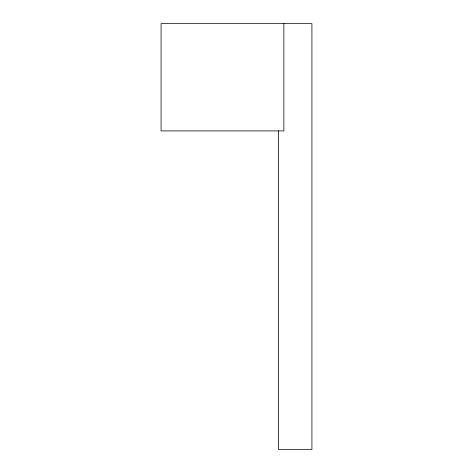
<?xml version="1.0" encoding="UTF-8"?>
<svg xmlns="http://www.w3.org/2000/svg" width="473" height="473" viewBox="0 0 473 473"><rect width="100%" height="100%" fill="white"/><g stroke="black" fill="none" stroke-linecap="round" stroke-linejoin="round"><path stroke-width="0.71" d="M283.865 23.65L283.865 130.915L161.08 130.915L161.08 23.65L311.92 23.65L311.92 449.35L278.402 449.35L278.402 130.915"/></g></svg>
